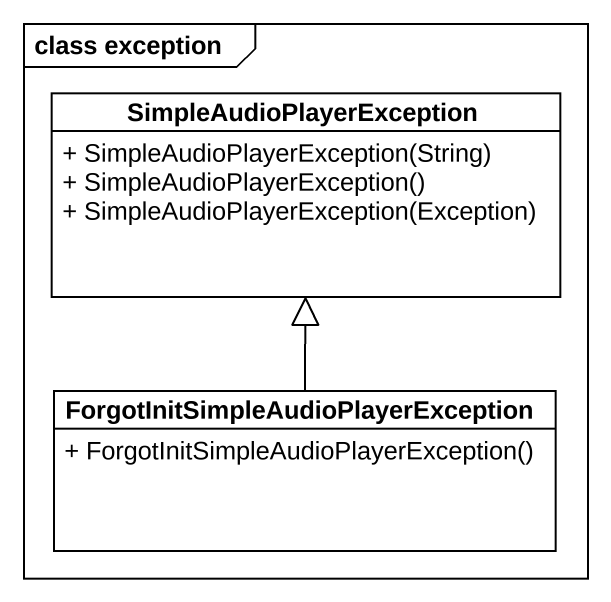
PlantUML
@startuml
mainframe class exception
hide circle
hide empty members
skinparam classAttributeIconSize 0
class SimpleAudioPlayerException {
  + SimpleAudioPlayerException(String)
  + SimpleAudioPlayerException()
  + SimpleAudioPlayerException(Exception)
}
class "ForgotInitSimpleAudioPlayerException" as ForgotInitSimpleAudioPlayerE {
  + ForgotInitSimpleAudioPlayerException()
}
ForgotInitSimpleAudioPlayerE -up-|> SimpleAudioPlayerException
@enduml
